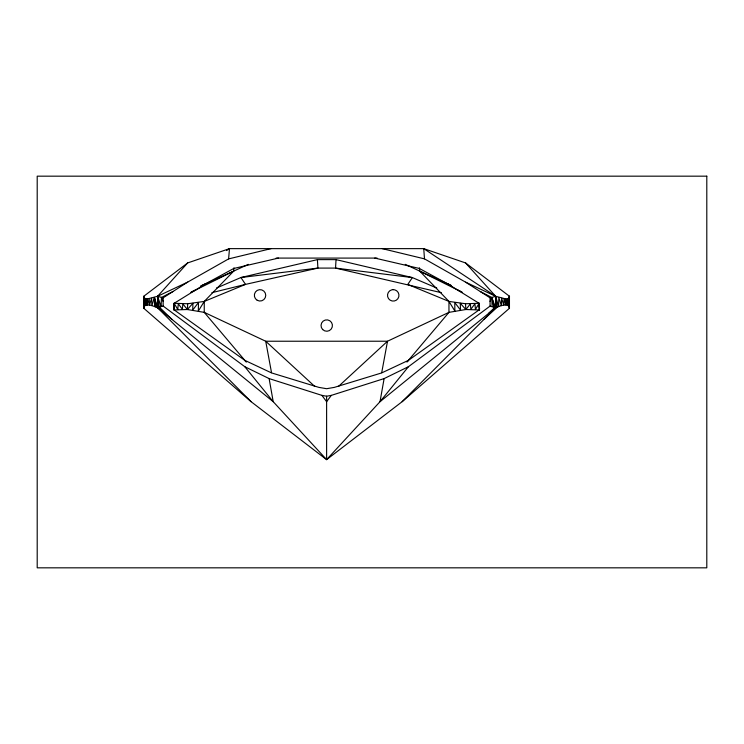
<?xml version="1.0" encoding="UTF-8"?>
<svg xmlns="http://www.w3.org/2000/svg" width="744" height="744" viewBox="0 0 744 744"><rect width="100%" height="100%" fill="white"/><g stroke="black" fill="none" stroke-linecap="round" stroke-linejoin="round"><path stroke-width="1.12" d="M408.447 366.708L384.118 378.594L331.322 395.371L326.616 396.217L326.616 459.625L402.132 401.695L509.454 308.276L509.454 296.261L465.586 262.939L423.745 248.636L229.487 248.636L187.646 262.939L143.778 296.261L143.778 308.276L251.1 401.695L326.616 459.625L380.017 401.695L408.447 366.708L490.073 306.091L495.504 307.811C499.577 306.379 504.358 303.552 508.552 305.793L509.454 308.276L509.231 306.844M405.238 264.353L419.709 271.104L448.967 301.422L448.958 312.359L407.814 361.063M278.433 258.084L233.756 268.472L205.995 283.585L174.143 303.301L174.17 309.913L244.823 360.356L271.569 372.921L318.878 387.382L326.616 388.712L334.354 387.382L381.663 372.921L408.447 360.338L479.062 309.913L479.089 303.301L447.358 283.706L419.318 268.435L374.809 258.084M490.073 306.091L490.073 297.833L465.632 282.171L424.489 258.866L382.165 248.636M509.24 297.433L509.231 306.844L509.454 296.261L508.552 305.793L508.589 298.288L509.454 296.261L509.277 304.724M248.273 264.353L233.709 271.104L204.265 301.422L204.247 312.359L245.399 361.063M507.408 305.152L507.501 298.8L508.589 298.288L507.408 305.152L505.976 298.976L495.671 296.307L465.632 282.171M465.586 262.939L495.671 296.307L495.504 307.811L402.132 401.695M271.067 248.636L228.603 258.903L187.73 282.069L172.934 291.546L161.457 297.479L161.113 306.575L157.663 307.811C153.636 306.323 148.856 303.589 144.689 305.803L143.778 308.276L144.001 306.844M216.476 288.04L240.926 277.531L317.409 259.628L336.037 259.628L335.535 268.091L441.35 292.68M314.777 386.452L265.72 341.236L204.247 312.359L187.367 309.523L187.721 303.738L204.265 301.422L245.52 284.385L317.902 268.091L335.535 268.091L412.371 277.586L436.793 288.058M192.129 291.713L233.709 271.104L233.96 267.849M228.603 258.903L229.487 248.636L226.613 250.542M384.118 378.594L380.017 401.695L495.504 307.811L491.784 297.47L480.364 291.583M381.709 372.67L387.512 341.226L448.958 312.359L465.846 309.513L479.592 309.978M251.1 401.695L157.663 307.811L154.38 297.47L151.897 305.663L151.599 298.307L149.47 305.096L149.219 298.809L147.433 304.919L147.256 298.976L144.652 298.279L144.689 305.803L144.001 297.433L144.011 306.844L143.778 296.261L145.833 305.152L147.256 298.976L157.561 296.307L187.73 282.069M490.073 301.441L491.784 297.47L495.671 296.307L498.582 306.575L498.852 297.47L501.344 305.654L501.642 298.316L503.772 305.087L504.023 298.818L505.808 304.91L505.976 298.976L507.501 298.8M479.089 303.347L479.517 308.872L479.127 303.292L465.512 303.738L448.967 301.422L407.777 284.431L412.371 277.586L336.037 259.628M479.127 303.292L475.444 309.458L474.942 303.747L470.84 309.299L470.394 303.905L465.846 309.513L460.285 303.273L460.508 310.099L454.77 302.492L454.872 311.057L448.967 301.422M204.265 301.422L198.341 311.057L198.462 302.492L192.705 310.108L192.938 303.264L187.367 309.523L173.64 309.978M331.322 395.371L326.616 401.695L321.91 395.371L269.123 378.594L244.813 366.718L163.159 306.082L161.113 306.575L157.561 296.307L187.646 262.939M406.959 362.105L408.447 360.338M488.631 313.391L494.704 307.477L491.784 297.47L490.073 297.833M490.017 313.391L496.341 307.467L495.671 296.307L423.745 248.636L424.489 258.866M484.158 319.278L497.113 307.151L495.671 296.307M338.455 386.452L387.512 341.226L265.72 341.236L271.523 372.67M326.616 459.625L273.215 401.695L157.663 307.811L157.561 296.307L163.15 297.814L172.934 291.546M190.855 292.318L195.998 289.76M200.815 285.938L205.995 283.585M201.215 285.817L233.709 271.104M211.9 292.671L245.52 284.385L240.926 277.531L317.902 268.091L317.409 259.628M187.721 303.738L174.105 303.292L173.715 308.872L174.115 303.292L177.779 309.467L178.29 303.747L182.373 309.309L182.838 303.896L187.367 309.523M276.136 258.084L377.106 258.084M479.062 309.913L479.592 309.978M321.91 395.371L326.616 396.217M447.358 283.706L451.496 285.575M419.421 267.849L419.709 271.104L450.027 284.868M457.393 289.872L462.508 292.411M419.709 271.104L461.168 291.713M171.845 319.278L159.365 307.151L157.561 296.307L158.528 307.467L164.601 313.391M244.823 360.356L246.311 362.123M244.813 366.718L273.215 401.695L269.123 378.594M161.457 297.479L163.15 301.413L163.159 306.082M154.65 306.584L154.38 297.47L156.891 307.477M493.876 307.151L491.784 297.47L492.128 306.584M154.38 297.47L156.128 307.151M465.512 303.738L465.846 309.513M145.74 298.8L145.833 305.152M163.15 297.814L163.15 301.413M393.167 289.649L391.753 289.834A5.729 5.729 0 0 0 388.545 298.651A5.729 5.729 0 0 0 397.928 298.651A5.729 5.729 0 0 0 394.72 289.834L393.167 289.649M706.8 176.17L37.2 176.17L37.2 567.83L706.8 567.83L706.8 176.17M257.201 300.278A5.701 5.701 0 0 0 265.748 295.34A5.701 5.701 0 0 0 257.201 290.402A5.701 5.701 0 0 0 257.201 300.278M322.691 329.573A5.701 5.701 0 0 0 332.233 327.025A5.701 5.701 0 0 0 325.249 320.041A5.701 5.701 0 0 0 322.691 329.573"/></g></svg>
